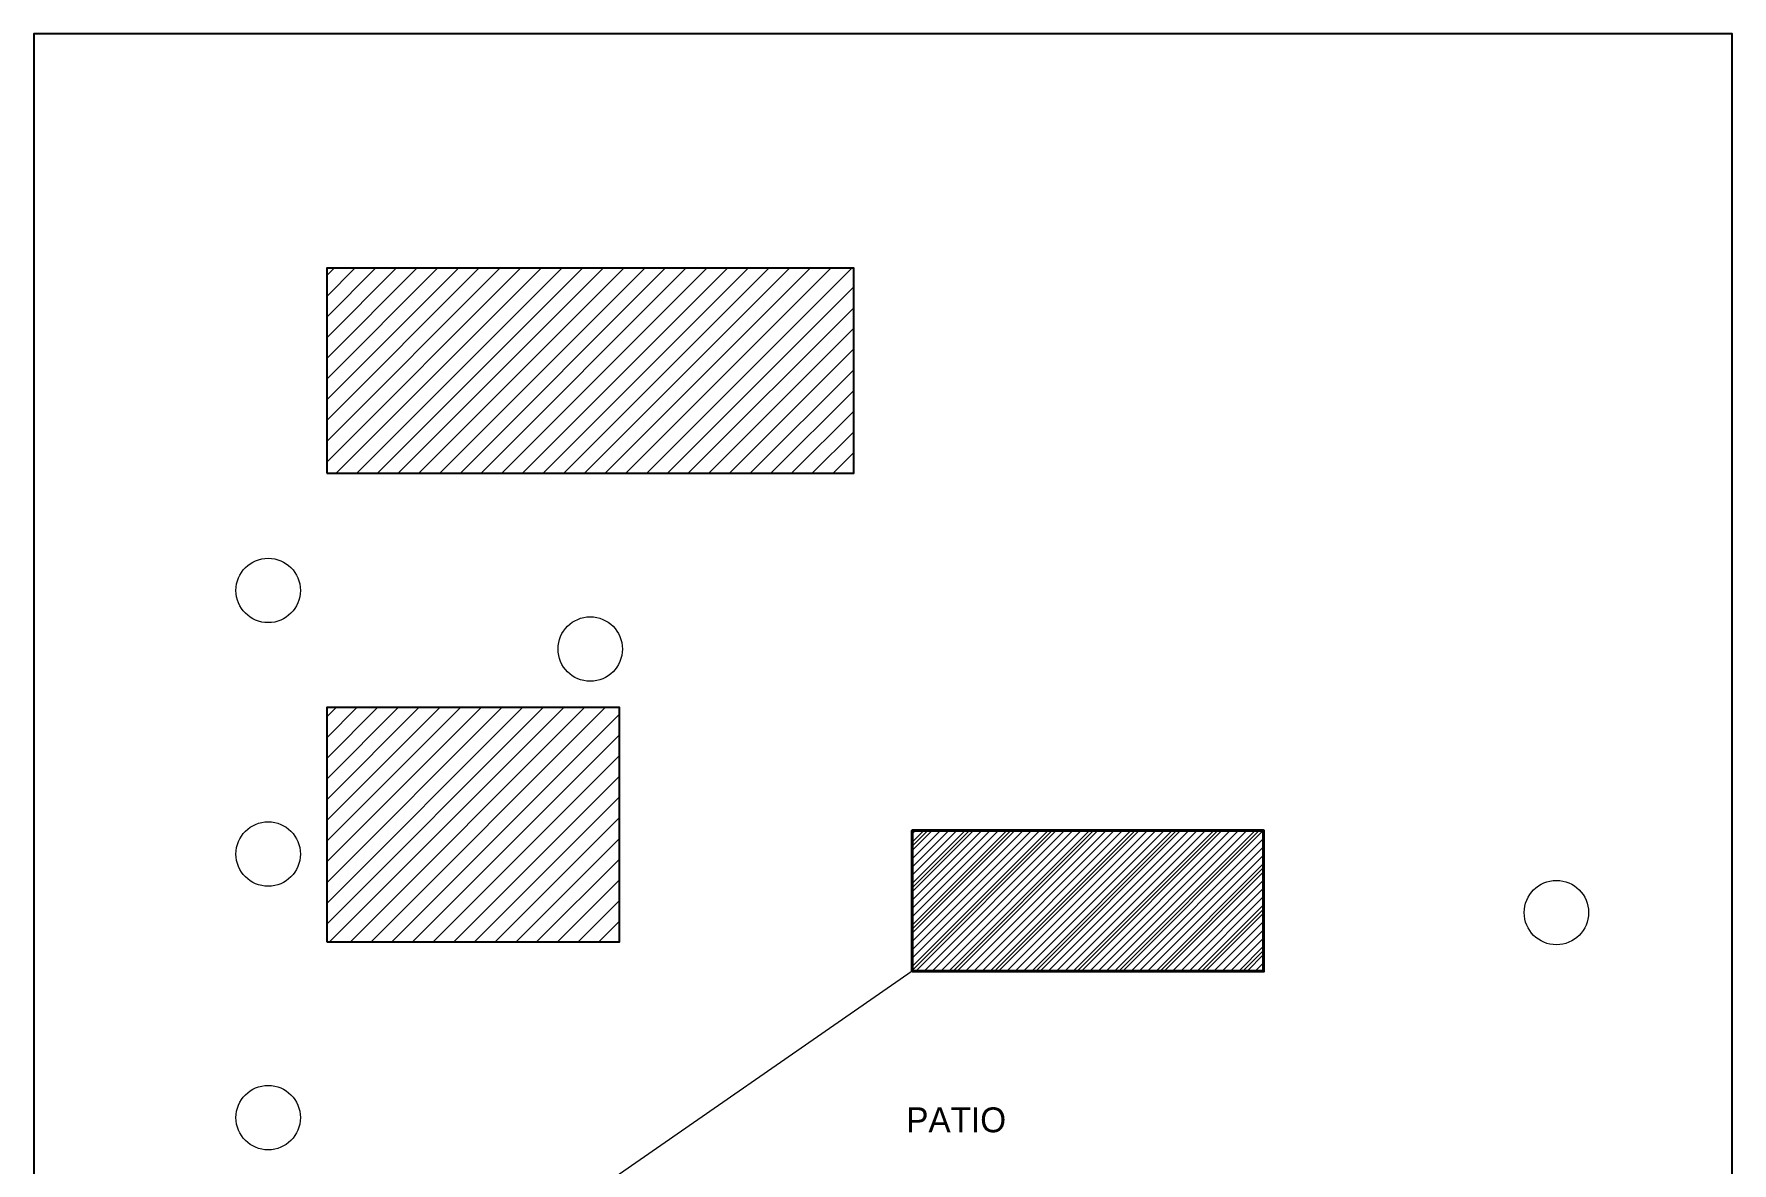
# Model space of a CAD drawing. Header units: metres. Extents: x -8 to 108, y -41 to 108.
# Drawn here: x -8 to 108, y 30.9 to 108 of the extents above; entities that cross this region are included whole.
import ezdxf
from ezdxf.enums import TextEntityAlignment as Align

# ---------------------------------------------------------------- set-up
doc = ezdxf.new("R2010")
doc.units = ezdxf.units.M
for name, color, linetype, lineweight in [('arbol', 7, 'CONTINUOUS', 18), ('destacado', 7, 'CONTINUOUS', 40), ('edificio', 7, 'CONTINUOUS', 25), ('hatch', 7, 'CONTINUOUS', 9), ('marco-fino', 7, 'CONTINUOUS', 25), ('marco-medio', 7, 'CONTINUOUS', 40), ('proyeccion', 7, 'CONTINUOUS', 15), ('texto-suave', 7, 'CONTINUOUS', 5)]:
    doc.layers.add(name, color=color, linetype=linetype, lineweight=lineweight)

msp = doc.modelspace()

# ---------------------------------------------------------------- linework, layer by layer
at = {"layer": 'arbol'}
for centre in [(8, 70), (30, 66), (8, 52), (96, 48), (8, 34)]:
    msp.add_circle(centre, 2.2, dxfattribs=at)
at = {"layer": 'destacado'}
msp.add_lwpolyline([(52, 44), (76, 44), (76, 53.6), (52, 53.6)], close=True, dxfattribs=at)
at = {"layer": 'edificio'}
for points in [[(12, 78), (48, 78), (48, 92), (12, 92)], [(12, 46), (32, 46), (32, 62), (12, 62)], [(52, 44), (76, 44), (76, 53.6), (52, 53.6)]]:
    msp.add_lwpolyline(points, close=True, dxfattribs=at)
at = {"layer": 'hatch'}
for p, q in [((12, 78.77), (25.23, 92)), ((12, 80.18), (23.82, 92)), ((12, 81.6), (22.4, 92)), ((12, 83.01), (20.99, 92)), ((12, 84.43), (19.57, 92)), ((12, 85.84), (18.16, 92)), ((12, 87.25), (16.75, 92)), ((12, 88.67), (15.33, 92)), ((12, 90.08), (13.92, 92)), ((12, 91.5), (12.5, 92)), ((12.64, 78), (26.64, 92)), ((14.06, 78), (28.06, 92)), ((15.47, 78), (29.47, 92)), ((16.89, 78), (30.89, 92)), ((18.3, 78), (32.3, 92)), ((19.72, 78), (33.72, 92)), ((21.13, 78), (35.13, 92)), ((22.54, 78), (36.54, 92)), ((23.96, 78), (37.96, 92)), ((25.37, 78), (39.37, 92)), ((26.79, 78), (40.79, 92)), ((28.2, 78), (42.2, 92)), ((29.62, 78), (43.62, 92)), ((31.03, 78), (45.03, 92)), ((32.44, 78), (46.44, 92)), ((33.86, 78), (47.86, 92)), ((35.27, 78), (48, 90.73)), ((36.69, 78), (48, 89.31)), ((38.1, 78), (48, 87.9)), ((39.51, 78), (48, 86.49)), ((40.93, 78), (48, 85.07)), ((42.34, 78), (48, 83.66)), ((43.76, 78), (48, 82.24)), ((45.17, 78), (48, 80.83)), ((46.59, 78), (48, 79.41)), ((12, 47.21), (26.79, 62)), ((12, 48.63), (25.37, 62)), ((12, 50.04), (23.96, 62)), ((12, 51.46), (22.54, 62)), ((12, 52.87), (21.13, 62)), ((12, 54.28), (19.72, 62)), ((12, 55.7), (18.3, 62)), ((12, 57.11), (16.89, 62)), ((12, 58.53), (15.47, 62)), ((12, 59.94), (14.06, 62)), ((12, 61.36), (12.64, 62)), ((12.2, 46), (28.2, 62)), ((13.62, 46), (29.62, 62)), ((15.03, 46), (31.03, 62)), ((16.44, 46), (32, 61.56)), ((17.86, 46), (32, 60.14)), ((19.27, 46), (32, 58.73)), ((20.69, 46), (32, 57.31)), ((22.1, 46), (32, 55.9)), ((23.51, 46), (32, 54.49)), ((52, 44.04), (61.56, 53.6)), ((52, 45.46), (60.14, 53.6)), ((52, 46.87), (58.73, 53.6)), ((52, 48.28), (57.32, 53.6)), ((52, 49.7), (55.9, 53.6)), ((52, 51.11), (54.49, 53.6)), ((52, 52.53), (53.07, 53.6)), ((52, 44.04), (61.56, 53.6)), ((52, 45.46), (60.14, 53.6)), ((52, 46.87), (58.73, 53.6)), ((52, 48.28), (57.32, 53.6)), ((52, 49.7), (55.9, 53.6)), ((52, 51.11), (54.49, 53.6)), ((52, 52.53), (53.07, 53.6)), ((52, 44.32), (61.28, 53.6)), ((52, 44.89), (60.71, 53.6)), ((52, 45.46), (60.14, 53.6)), ((52, 46.02), (59.58, 53.6)), ((52, 46.59), (59.01, 53.6)), ((52, 47.15), (58.45, 53.6)), ((52, 47.72), (57.88, 53.6)), ((52, 48.28), (57.32, 53.6)), ((52, 48.85), (56.75, 53.6)), ((52, 49.42), (56.18, 53.6)), ((52, 49.98), (55.62, 53.6)), ((52, 50.55), (55.05, 53.6)), ((52, 51.11), (54.49, 53.6)), ((52, 51.68), (53.92, 53.6)), ((52, 52.24), (53.36, 53.6)), ((52, 52.81), (52.79, 53.6)), ((52, 53.38), (52.22, 53.6)), ((52.24, 44), (61.84, 53.6)), ((52.81, 44), (62.41, 53.6)), ((53.37, 44), (62.97, 53.6)), ((53.37, 44), (62.97, 53.6)), ((53.37, 44), (62.97, 53.6)), ((53.94, 44), (63.54, 53.6)), ((54.5, 44), (64.1, 53.6)), ((54.79, 44), (64.39, 53.6)), ((54.79, 44), (64.39, 53.6)), ((55.07, 44), (64.67, 53.6)), ((55.64, 44), (65.24, 53.6)), ((56.2, 44), (65.8, 53.6)), ((56.2, 44), (65.8, 53.6)), ((56.2, 44), (65.8, 53.6)), ((56.77, 44), (66.37, 53.6)), ((57.33, 44), (66.93, 53.6)), ((57.62, 44), (67.22, 53.6)), ((57.62, 44), (67.22, 53.6)), ((57.9, 44), (67.5, 53.6)), ((58.46, 44), (68.06, 53.6)), ((59.03, 44), (68.63, 53.6)), ((59.03, 44), (68.63, 53.6)), ((59.03, 44), (68.63, 53.6)), ((59.6, 44), (69.2, 53.6)), ((60.16, 44), (69.76, 53.6)), ((60.44, 44), (70.04, 53.6)), ((60.44, 44), (70.04, 53.6)), ((60.73, 44), (70.33, 53.6)), ((61.29, 44), (70.89, 53.6)), ((61.86, 44), (71.46, 53.6)), ((61.86, 44), (71.46, 53.6)), ((61.86, 44), (71.46, 53.6)), ((62.42, 44), (72.02, 53.6)), ((62.99, 44), (72.59, 53.6)), ((63.27, 44), (72.87, 53.6)), ((63.27, 44), (72.87, 53.6)), ((63.55, 44), (73.15, 53.6)), ((64.12, 44), (73.72, 53.6)), ((64.69, 44), (74.29, 53.6)), ((64.69, 44), (74.29, 53.6)), ((64.69, 44), (74.29, 53.6)), ((65.25, 44), (74.85, 53.6)), ((65.82, 44), (75.42, 53.6)), ((66.1, 44), (75.7, 53.6)), ((66.1, 44), (75.7, 53.6)), ((66.38, 44), (75.98, 53.6)), ((24.93, 46), (32, 53.07)), ((66.95, 44), (76, 53.05)), ((67.51, 44), (76, 52.49)), ((67.51, 44), (76, 52.49)), ((67.51, 44), (76, 52.49)), ((26.34, 46), (32, 51.66)), ((68.08, 44), (76, 51.92)), ((68.65, 44), (76, 51.35)), ((68.93, 44), (76, 51.07)), ((68.93, 44), (76, 51.07)), ((27.76, 46), (32, 50.24)), ((69.21, 44), (76, 50.79)), ((69.78, 44), (76, 50.22)), ((29.17, 46), (32, 48.83)), ((70.34, 44), (76, 49.66)), ((70.34, 44), (76, 49.66)), ((70.34, 44), (76, 49.66)), ((70.91, 44), (76, 49.09)), ((71.47, 44), (76, 48.53)), ((71.76, 44), (76, 48.24)), ((71.76, 44), (76, 48.24)), ((72.04, 44), (76, 47.96)), ((30.59, 46), (32, 47.41)), ((72.61, 44), (76, 47.39)), ((73.17, 44), (76, 46.83)), ((73.17, 44), (76, 46.83)), ((73.17, 44), (76, 46.83)), ((73.74, 44), (76, 46.26)), ((74.3, 44), (76, 45.7)), ((74.59, 44), (76, 45.41)), ((74.59, 44), (76, 45.41)), ((74.87, 44), (76, 45.13)), ((75.43, 44), (76, 44.57))]:
    msp.add_line(p, q, dxfattribs=at)
at = {"layer": 'marco-fino'}
for points in [[(-8, -8), (108, -8), (108, 108), (-8, 108)], [(12, 78), (48, 78), (48, 92), (12, 92)], [(12, 46), (32, 46), (32, 62), (12, 62)], [(52, 44), (76, 44), (76, 53.6), (52, 53.6)]]:
    msp.add_lwpolyline(points, close=True, dxfattribs=at)
at = {"layer": 'marco-medio'}
msp.add_lwpolyline([(52, 44), (76, 44), (76, 53.6), (52, 53.6)], close=True, dxfattribs=at)
at = {"layer": 'proyeccion'}
msp.add_line((52, 44), (0, 8), dxfattribs=at)

# ---------------------------------------------------------------- texts
at = {"layer": 'texto-suave'}
msp.add_text('PATIO', height=1.7, dxfattribs=at).set_placement((55, 33), align=Align.CENTER)

doc.saveas('drawing.dxf')
